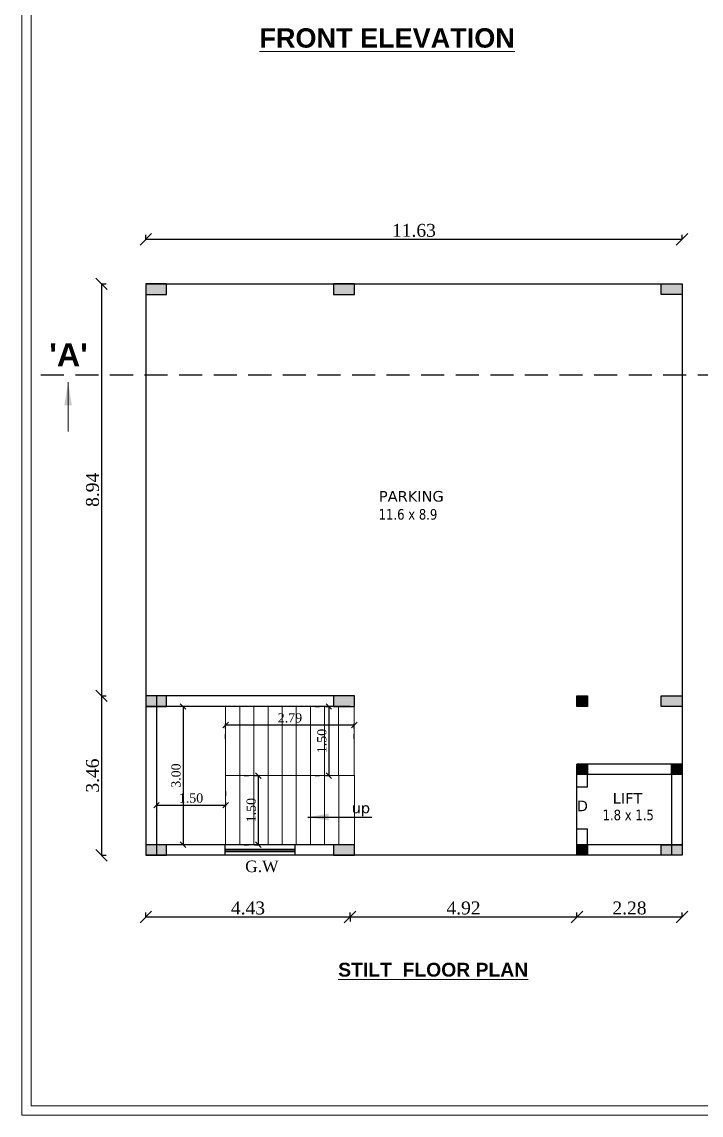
# Model space of a CAD drawing. Header units: metres. Extents: x 6014 to 6142, y -370 to -316.
# Drawn here: x 6014.47 to 6029.21, y -366.8 to -343.08 of the extents above; entities that cross this region are included whole.
import ezdxf

# ---------------------------------------------------------------- set-up
doc = ezdxf.new("R2010")
doc.units = ezdxf.units.M
doc.header["$MEASUREMENT"] = 0
doc.header["$PDMODE"] = 34
doc.linetypes.add('DOT2', pattern=[0.125, 0, -0.125])
doc.linetypes.add('HIDDEN', pattern=[0.375, 0.25, -0.125])
doc.layers.get('0').update_dxf_attribs({"lineweight": 18})
doc.layers.get('Defpoints').update_dxf_attribs({"lineweight": 18})
doc.styles.add('ROMANS', font='verdana.ttf', dxfattribs={"width": 0.8})
doc.styles.add('ROMANTIC', font='arialbd.ttf')
doc.styles.get("Standard").update_dxf_attribs({"font": 'arial.ttf'})
doc.styles.add('style1', font='times.ttf')
doc.styles.add('TIMES', font='times.ttf')
doc.dimstyles.new('main dim', dxfattribs={"dimtxt": 0.15, "dimasz": 0.12, "dimexe": 0.1, "dimexo": 0.1, "dimgap": 0.05, "dimtad": 1, "dimzin": 3, "dimdsep": 46, "dimtxsty": 'style1', "dimblk": 'OBLIQUE', "dimcen": 0.125, "dimclrd": 8, "dimclre": 8, "dimclrt": 7, "dimadec": 0, "dimazin": 0, "dimtfac": 0.8, "dimtix": 1, "dimtofl": 0, "dimtmove": 2, "dimatfit": 0, "dimfxl": 0, "dimtolj": 1, "dimtzin": 0, "dimarcsym": 0})
doc.dimstyles.get("Standard").update_dxf_attribs({"dimtxt": 7.328125, "dimasz": 3, "dimexe": 3, "dimexo": 6, "dimgap": 1, "dimtad": 1, "dimdec": 1, "dimzin": 11, "dimlunit": 4, "dimtxsty": 'Standard', "dimcen": 2.5, "dimdle": 3, "dimclrd": 4, "dimclre": 8, "dimclrt": 1, "dimadec": 0, "dimazin": 0, "dimtfac": 0.5, "dimtdec": 1, "dimtix": 1, "dimtmove": 0, "dimatfit": 3, "dimfxl": 0, "dimlwd": 15, "dimarcsym": 0})

# ---------------------------------------------------------------- blocks, each defined once
blk = doc.blocks.new('_Oblique')
at = {"color": 0, "linetype": 'ByBlock', "lineweight": -2}
blk.add_line((-0.5, -0.5), (0.5, 0.5), dxfattribs=at)
blk = doc.blocks.new('*D308')
at = {"color": 8, "linetype": 'DOT2', "lineweight": -2}
for p, q in [((6017.162, -347.802), (6017.162, -347.702)), ((6028.792, -347.802), (6028.792, -347.702))]:
    blk.add_line(p, q, dxfattribs=at)
at = {"color": 8, "lineweight": -2}
blk.add_line((6017.162, -347.802), (6028.792, -347.802), dxfattribs=at)
at = {"layer": 'Defpoints', "color": 0, "lineweight": -2}
for p in [(6017.162, -347.802), (6028.792, -347.802), (6028.792, -347.802)]:
    blk.add_point(p, dxfattribs=at)
at = {"color": 8, "lineweight": -2, "xscale": 0.25, "yscale": 0.25, "zscale": 0.25, "rotation": 180}
blk.add_blockref('_Oblique', (6017.162, -347.802), dxfattribs=at)
at = {"color": 8, "lineweight": -2, "xscale": 0.25, "yscale": 0.25, "zscale": 0.25}
blk.add_blockref('_Oblique', (6028.792, -347.802), dxfattribs=at)
at = {"color": 7, "insert": (6022.977, -347.61), "char_height": 0.28, "attachment_point": 5, "style": 'style1'}
blk.add_mtext('\\A1;11.63', dxfattribs=at)
blk = doc.blocks.new('*D309')
at = {"color": 8, "linetype": 'DOT2', "lineweight": -2}
for p, q in [((6016.2, -348.767), (6016.3, -348.767)), ((6016.2, -357.707), (6016.3, -357.707))]:
    blk.add_line(p, q, dxfattribs=at)
at = {"color": 8, "lineweight": -2}
blk.add_line((6016.2, -348.767), (6016.2, -357.707), dxfattribs=at)
at = {"layer": 'Defpoints', "color": 0, "lineweight": -2}
for p in [(6016.2, -348.767), (6016.2, -357.707), (6016.2, -357.707)]:
    blk.add_point(p, dxfattribs=at)
at = {"color": 8, "lineweight": -2, "xscale": 0.25, "yscale": 0.25, "zscale": 0.25}
for p, rotation in [((6016.2, -348.767), 90), ((6016.2, -357.707), 270)]:
    blk.add_blockref('_Oblique', p, dxfattribs=dict(at, rotation=rotation))
at = {"color": 7, "insert": (6016.007, -353.237), "char_height": 0.28, "attachment_point": 5, "rotation": 90, "style": 'style1'}
blk.add_mtext('\\A1;8.94', dxfattribs=at)
blk = doc.blocks.new('*D310')
at = {"color": 8, "linetype": 'DOT2', "lineweight": -2}
for p, q in [((6016.2, -357.707), (6016.3, -357.707)), ((6016.2, -361.167), (6016.3, -361.167))]:
    blk.add_line(p, q, dxfattribs=at)
at = {"color": 8, "lineweight": -2}
blk.add_line((6016.2, -357.707), (6016.2, -361.167), dxfattribs=at)
at = {"layer": 'Defpoints', "color": 0, "lineweight": -2}
for p in [(6016.2, -357.707), (6016.2, -361.167), (6016.2, -361.167)]:
    blk.add_point(p, dxfattribs=at)
at = {"color": 8, "lineweight": -2, "xscale": 0.25, "yscale": 0.25, "zscale": 0.25}
for p, rotation in [((6016.2, -357.707), 90), ((6016.2, -361.167), 270)]:
    blk.add_blockref('_Oblique', p, dxfattribs=dict(at, rotation=rotation))
at = {"color": 7, "insert": (6016.007, -359.437), "char_height": 0.28, "attachment_point": 5, "rotation": 90, "style": 'style1'}
blk.add_mtext('\\A1;3.46', dxfattribs=at)
blk = doc.blocks.new('*D313')
at = {"color": 8, "linetype": 'DOT2', "lineweight": -2}
for p, q in [((6017.162, -362.505), (6017.162, -362.405)), ((6021.592, -362.505), (6021.592, -362.405))]:
    blk.add_line(p, q, dxfattribs=at)
at = {"color": 8, "lineweight": -2}
blk.add_line((6017.162, -362.505), (6021.592, -362.505), dxfattribs=at)
at = {"layer": 'Defpoints', "color": 0, "lineweight": -2}
for p in [(6017.162, -362.505), (6021.592, -362.505), (6021.592, -362.505)]:
    blk.add_point(p, dxfattribs=at)
at = {"color": 8, "lineweight": -2, "xscale": 0.25, "yscale": 0.25, "zscale": 0.25, "rotation": 180}
blk.add_blockref('_Oblique', (6017.162, -362.505), dxfattribs=at)
at = {"color": 8, "lineweight": -2, "xscale": 0.25, "yscale": 0.25, "zscale": 0.25}
blk.add_blockref('_Oblique', (6021.592, -362.505), dxfattribs=at)
at = {"color": 7, "insert": (6019.377, -362.312), "char_height": 0.28, "attachment_point": 5, "style": 'style1'}
blk.add_mtext('\\A1;4.43', dxfattribs=at)
blk = doc.blocks.new('*D314')
at = {"color": 8, "linetype": 'DOT2', "lineweight": -2}
for p, q in [((6026.512, -362.505), (6026.512, -362.405)), ((6021.592, -362.505), (6021.592, -362.605))]:
    blk.add_line(p, q, dxfattribs=at)
at = {"color": 8, "lineweight": -2}
blk.add_line((6021.592, -362.505), (6026.512, -362.505), dxfattribs=at)
at = {"layer": 'Defpoints', "color": 0, "lineweight": -2}
for p in [(6021.592, -362.505), (6026.512, -362.505), (6026.512, -362.505)]:
    blk.add_point(p, dxfattribs=at)
at = {"color": 8, "lineweight": -2, "xscale": 0.25, "yscale": 0.25, "zscale": 0.25, "rotation": 180}
blk.add_blockref('_Oblique', (6021.592, -362.505), dxfattribs=at)
at = {"color": 8, "lineweight": -2, "xscale": 0.25, "yscale": 0.25, "zscale": 0.25}
blk.add_blockref('_Oblique', (6026.512, -362.505), dxfattribs=at)
at = {"color": 7, "insert": (6024.052, -362.312), "char_height": 0.28, "attachment_point": 5, "style": 'style1'}
blk.add_mtext('\\A1;4.92', dxfattribs=at)
blk = doc.blocks.new('*D315')
at = {"color": 8, "linetype": 'DOT2', "lineweight": -2}
for p, q in [((6026.512, -362.505), (6026.512, -362.405)), ((6028.792, -362.505), (6028.792, -362.405))]:
    blk.add_line(p, q, dxfattribs=at)
at = {"color": 8, "lineweight": -2}
blk.add_line((6026.512, -362.505), (6028.792, -362.505), dxfattribs=at)
at = {"layer": 'Defpoints', "color": 0, "lineweight": -2}
for p in [(6026.512, -362.505), (6028.792, -362.505), (6028.792, -362.505)]:
    blk.add_point(p, dxfattribs=at)
at = {"color": 8, "lineweight": -2, "xscale": 0.25, "yscale": 0.25, "zscale": 0.25, "rotation": 180}
blk.add_blockref('_Oblique', (6026.512, -362.505), dxfattribs=at)
at = {"color": 8, "lineweight": -2, "xscale": 0.25, "yscale": 0.25, "zscale": 0.25}
blk.add_blockref('_Oblique', (6028.792, -362.505), dxfattribs=at)
at = {"color": 7, "insert": (6027.652, -362.312), "char_height": 0.28, "attachment_point": 5, "style": 'style1'}
blk.add_mtext('\\A1;2.28', dxfattribs=at)
blk = doc.blocks.new('*D731')
at = {"color": 8, "linetype": 'DOT2', "lineweight": -2}
for p, q in [((6018.892, -358.638), (6018.892, -358.238)), ((6021.682, -358.638), (6021.682, -358.238))]:
    blk.add_line(p, q, dxfattribs=at)
at = {"color": 8, "lineweight": -2}
blk.add_line((6018.892, -358.338), (6021.682, -358.338), dxfattribs=at)
at = {"layer": 'Defpoints', "color": 0, "linetype": 'Continuous', "lineweight": -2}
for p in [(6021.682, -358.338), (6018.892, -358.738), (6021.682, -358.738)]:
    blk.add_point(p, dxfattribs=at)
at = {"color": 8, "linetype": 'Continuous', "lineweight": -2, "xscale": 0.12, "yscale": 0.12, "zscale": 0.12, "rotation": 180}
blk.add_blockref('_Oblique', (6018.892, -358.338), dxfattribs=at)
at = {"color": 8, "linetype": 'Continuous', "lineweight": -2, "xscale": 0.12, "yscale": 0.12, "zscale": 0.12}
blk.add_blockref('_Oblique', (6021.682, -358.338), dxfattribs=at)
at = {"color": 7, "linetype": 'Continuous', "insert": (6020.287, -358.186), "char_height": 0.2, "attachment_point": 5, "style": 'style1'}
blk.add_mtext('\\A1;2.79', dxfattribs=at)
blk = doc.blocks.new('*D732')
at = {"color": 8, "linetype": 'DOT2', "lineweight": -2}
for p, q in [((6020.832, -357.937), (6021.232, -357.937)), ((6020.832, -359.437), (6021.232, -359.437))]:
    blk.add_line(p, q, dxfattribs=at)
at = {"color": 8, "lineweight": -2}
blk.add_line((6021.132, -357.937), (6021.132, -359.437), dxfattribs=at)
at = {"layer": 'Defpoints', "color": 0, "linetype": 'Continuous', "lineweight": -2}
for p in [(6020.732, -357.937), (6020.732, -359.437), (6021.132, -359.437)]:
    blk.add_point(p, dxfattribs=at)
at = {"color": 8, "linetype": 'Continuous', "lineweight": -2, "xscale": 0.12, "yscale": 0.12, "zscale": 0.12}
for p, rotation in [((6021.132, -357.937), 90), ((6021.132, -359.437), 270)]:
    blk.add_blockref('_Oblique', p, dxfattribs=dict(at, rotation=rotation))
at = {"color": 7, "linetype": 'Continuous', "insert": (6020.98, -358.687), "char_height": 0.2, "attachment_point": 5, "rotation": 90, "style": 'style1'}
blk.add_mtext('\\A1;1.50', dxfattribs=at)
blk = doc.blocks.new('*D733')
at = {"color": 8, "linetype": 'DOT2', "lineweight": -2}
for p, q in [((6019.296, -359.437), (6019.7, -359.437)), ((6019.296, -360.937), (6019.7, -360.937))]:
    blk.add_line(p, q, dxfattribs=at)
at = {"color": 8, "lineweight": -2}
blk.add_line((6019.6, -359.437), (6019.6, -360.937), dxfattribs=at)
at = {"layer": 'Defpoints', "color": 0, "linetype": 'Continuous', "lineweight": -2}
for p in [(6019.196, -359.437), (6019.196, -360.937), (6019.6, -360.937)]:
    blk.add_point(p, dxfattribs=at)
at = {"color": 8, "linetype": 'Continuous', "lineweight": -2, "xscale": 0.12, "yscale": 0.12, "zscale": 0.12}
for p, rotation in [((6019.6, -359.437), 90), ((6019.6, -360.937), 270)]:
    blk.add_blockref('_Oblique', p, dxfattribs=dict(at, rotation=rotation))
at = {"color": 7, "linetype": 'Continuous', "insert": (6019.448, -360.187), "char_height": 0.2, "attachment_point": 5, "rotation": 90, "style": 'style1'}
blk.add_mtext('\\A1;1.50', dxfattribs=at)
blk = doc.blocks.new('*D734')
at = {"color": 8, "linetype": 'DOT2', "lineweight": -2}
for p, q in [((6018.469, -357.937), (6017.869, -357.937)), ((6018.469, -360.937), (6017.869, -360.937))]:
    blk.add_line(p, q, dxfattribs=at)
at = {"color": 8, "lineweight": -2}
blk.add_line((6017.969, -357.937), (6017.969, -360.937), dxfattribs=at)
at = {"layer": 'Defpoints', "color": 0, "linetype": 'Continuous', "lineweight": -2}
for p in [(6018.569, -357.937), (6017.969, -360.937), (6018.569, -360.937)]:
    blk.add_point(p, dxfattribs=at)
at = {"color": 8, "linetype": 'Continuous', "lineweight": -2, "xscale": 0.12, "yscale": 0.12, "zscale": 0.12}
for p, rotation in [((6017.969, -357.937), 90), ((6017.969, -360.937), 270)]:
    blk.add_blockref('_Oblique', p, dxfattribs=dict(at, rotation=rotation))
at = {"color": 7, "linetype": 'Continuous', "insert": (6017.817, -359.437), "char_height": 0.2, "attachment_point": 5, "rotation": 90, "style": 'style1'}
blk.add_mtext('\\A1;3.00', dxfattribs=at)
blk = doc.blocks.new('*D735')
at = {"color": 8, "linetype": 'DOT2', "lineweight": -2}
for p, q in [((6017.392, -359.779), (6017.392, -360.178)), ((6018.892, -359.779), (6018.892, -360.178))]:
    blk.add_line(p, q, dxfattribs=at)
at = {"color": 8, "lineweight": -2}
blk.add_line((6017.392, -360.078), (6018.892, -360.078), dxfattribs=at)
at = {"layer": 'Defpoints', "color": 0, "linetype": 'Continuous', "lineweight": -2}
for p in [(6017.392, -359.679), (6018.892, -359.679), (6018.892, -360.078)]:
    blk.add_point(p, dxfattribs=at)
at = {"color": 8, "linetype": 'Continuous', "lineweight": -2, "xscale": 0.12, "yscale": 0.12, "zscale": 0.12, "rotation": 180}
blk.add_blockref('_Oblique', (6017.392, -360.078), dxfattribs=at)
at = {"color": 8, "linetype": 'Continuous', "lineweight": -2, "xscale": 0.12, "yscale": 0.12, "zscale": 0.12}
blk.add_blockref('_Oblique', (6018.892, -360.078), dxfattribs=at)
at = {"color": 7, "linetype": 'Continuous', "insert": (6018.142, -359.926), "char_height": 0.2, "attachment_point": 5, "style": 'style1'}
blk.add_mtext('\\A1;1.50', dxfattribs=at)

msp = doc.modelspace()

# ---------------------------------------------------------------- hatches: boundary and pattern name
at = {"lineweight": -2}
h = msp.add_hatch(color=256, dxfattribs=at)
h.dxf.hatch_style = 1
h.paths.add_polyline_path([(6017.162, -348.767), (6017.162, -348.997), (6017.612, -348.997), (6017.612, -348.767)])
h = msp.add_hatch(color=256, dxfattribs=at)
h.dxf.hatch_style = 1
h.paths.add_polyline_path([(6021.235, -348.767), (6021.235, -348.997), (6021.685, -348.997), (6021.685, -348.767)])
h = msp.add_hatch(color=256, dxfattribs=at)
h.dxf.hatch_style = 1
h.paths.add_polyline_path([(6028.342, -348.767), (6028.342, -348.997), (6028.792, -348.997), (6028.792, -348.767)])
h = msp.add_hatch(color=256, dxfattribs=at)
h.dxf.hatch_style = 1
h.paths.add_polyline_path([(6017.162, -357.707), (6017.162, -357.937), (6017.612, -357.937), (6017.612, -357.707)])
h = msp.add_hatch(color=256, dxfattribs=at)
h.dxf.hatch_style = 1
h.paths.add_polyline_path([(6021.235, -357.707), (6021.235, -357.937), (6021.685, -357.937), (6021.685, -357.707)])
h = msp.add_hatch(color=256, dxfattribs=at)
h.dxf.hatch_style = 1
h.paths.add_polyline_path([(6026.742, -357.707), (6026.512, -357.707), (6026.512, -357.937), (6026.742, -357.937)])
h = msp.add_hatch(color=256, dxfattribs=at)
h.dxf.hatch_style = 1
h.paths.add_polyline_path([(6028.342, -357.707), (6028.342, -357.937), (6028.792, -357.937), (6028.792, -357.707)])
h = msp.add_hatch(color=256, dxfattribs=at)
h.dxf.hatch_style = 1
h.paths.add_polyline_path([(6026.742, -359.187), (6026.512, -359.187), (6026.512, -359.417), (6026.742, -359.417)])
h = msp.add_hatch(color=256, dxfattribs=at)
h.dxf.hatch_style = 1
h.paths.add_polyline_path([(6028.792, -359.187), (6028.562, -359.187), (6028.562, -359.417), (6028.792, -359.417)])
h = msp.add_hatch(color=256, dxfattribs=at)
h.dxf.hatch_style = 1
h.paths.add_polyline_path([(6017.162, -360.937), (6017.162, -361.167), (6017.612, -361.167), (6017.612, -360.937)])
h = msp.add_hatch(color=256, dxfattribs=at)
h.dxf.hatch_style = 1
h.paths.add_polyline_path([(6021.235, -360.937), (6021.235, -361.167), (6021.685, -361.167), (6021.685, -360.937)])
h = msp.add_hatch(color=256, dxfattribs=at)
h.dxf.hatch_style = 1
h.paths.add_polyline_path([(6026.742, -360.937), (6026.512, -360.937), (6026.512, -361.167), (6026.742, -361.167)])
h = msp.add_hatch(color=256, dxfattribs=at)
h.dxf.hatch_style = 1
h.paths.add_polyline_path([(6028.342, -360.937), (6028.342, -361.167), (6028.792, -361.167), (6028.792, -360.937)])

# ---------------------------------------------------------------- linework, layer by layer
for p, q in [((6014.473, -315.561), (6014.473, -366.804)), ((6014.673, -315.761), (6014.673, -366.604)), ((6014.673, -366.604), (6095.703, -366.604)), ((6014.473, -366.804), (6095.903, -366.804))]:
    msp.add_line(p, q)
for p, q in [((6017.162, -348.767), (6017.162, -361.167)), ((6017.162, -348.767), (6028.792, -348.767)), ((6028.792, -348.767), (6028.792, -361.167)), ((6021.592, -357.707), (6017.162, -357.707)), ((6021.592, -357.937), (6017.162, -357.937)), ((6017.392, -357.707), (6017.392, -361.167)), ((6026.512, -357.937), (6026.512, -357.707)), ((6026.742, -357.937), (6026.512, -357.937)), ((6026.742, -357.937), (6026.742, -357.707)), ((6026.512, -361.167), (6026.512, -359.187)), ((6028.792, -359.187), (6026.512, -359.187)), ((6026.742, -359.681), (6026.742, -359.187)), ((6028.562, -359.187), (6028.562, -361.167)), ((6028.792, -359.417), (6026.512, -359.417)), ((6026.512, -359.681), (6026.742, -359.681)), ((6026.512, -360.591), (6026.742, -360.591)), ((6026.742, -361.167), (6026.742, -360.591)), ((6021.592, -360.937), (6017.162, -360.937)), ((6018.872, -360.937), (6018.872, -361.167)), ((6020.392, -360.937), (6020.392, -361.167)), ((6028.792, -360.937), (6026.512, -360.937)), ((6028.792, -361.167), (6017.162, -361.167)), ((6020.392, -361.042), (6018.872, -361.042)), ((6020.392, -361.081), (6018.872, -361.081))]:
    msp.add_line(p, q, dxfattribs=at)
at = {"color": 253, "linetype": 'HIDDEN', "lineweight": -2, "ltscale": 2}
msp.add_line((6014.884, -350.743), (6059.002, -350.743), dxfattribs=at)
at = {"linetype": 'Continuous'}
for p, q in [((6018.892, -359.036), (6018.892, -357.937)), ((6019.198, -359.437), (6019.198, -357.937)), ((6019.505, -359.437), (6019.505, -357.937)), ((6019.812, -359.437), (6019.812, -357.937)), ((6020.118, -359.437), (6020.118, -357.937)), ((6020.425, -359.437), (6020.425, -357.937)), ((6020.732, -359.437), (6020.732, -357.937)), ((6021.038, -359.437), (6021.038, -357.937)), ((6021.338, -359.437), (6021.338, -357.937)), ((6018.892, -359.437), (6018.892, -360.937)), ((6019.198, -359.437), (6019.198, -360.937)), ((6019.505, -359.437), (6019.505, -360.937)), ((6019.812, -359.437), (6019.812, -360.937)), ((6020.118, -359.437), (6020.118, -360.937)), ((6020.425, -359.437), (6020.425, -360.937)), ((6020.732, -359.437), (6020.732, -360.937)), ((6021.038, -359.437), (6021.038, -360.937)), ((6021.345, -359.437), (6021.345, -360.937))]:
    msp.add_line(p, q, dxfattribs=at)
at = {"lineweight": -2}
for points in [[(6017.612, -348.767), (6017.162, -348.767), (6017.162, -348.997), (6017.612, -348.997)], [(6021.685, -348.767), (6021.235, -348.767), (6021.235, -348.997), (6021.685, -348.997)], [(6028.342, -348.767), (6028.792, -348.767), (6028.792, -348.997), (6028.342, -348.997)], [(6017.612, -357.707), (6017.162, -357.707), (6017.162, -357.937), (6017.612, -357.937)], [(6021.685, -357.707), (6021.235, -357.707), (6021.235, -357.937), (6021.685, -357.937)], [(6026.512, -357.707), (6026.742, -357.707), (6026.742, -357.937), (6026.512, -357.937)], [(6028.342, -357.707), (6028.792, -357.707), (6028.792, -357.937), (6028.342, -357.937)], [(6026.512, -359.187), (6026.742, -359.187), (6026.742, -359.417), (6026.512, -359.417)], [(6028.562, -359.187), (6028.792, -359.187), (6028.792, -359.417), (6028.562, -359.417)], [(6017.612, -360.937), (6017.162, -360.937), (6017.162, -361.167), (6017.612, -361.167)], [(6021.685, -360.937), (6021.235, -360.937), (6021.235, -361.167), (6021.685, -361.167)], [(6026.512, -360.937), (6026.742, -360.937), (6026.742, -361.167), (6026.512, -361.167)], [(6028.342, -360.937), (6028.792, -360.937), (6028.792, -361.167), (6028.342, -361.167)]]:
    msp.add_lwpolyline(points, close=True, dxfattribs=at)
at = {"linetype": 'Continuous'}
for points in [[(6017.392, -357.937), (6018.892, -357.937), (6018.892, -359.368), (6018.892, -359.368), (6018.892, -360.937), (6017.392, -360.937)], [(6021.682, -357.937), (6021.682, -359.437), (6018.892, -359.437), (6018.892, -357.937)], [(6018.892, -359.437), (6018.892, -360.937), (6021.685, -360.937), (6021.685, -359.437)]]:
    msp.add_lwpolyline(points, close=True, dxfattribs=at)
at = {"lineweight": -2}
for points in [[(6018.872, -361.042), (6020.392, -361.042)], [(6018.872, -361.081), (6020.392, -361.081)]]:
    msp.add_lwpolyline(points, dxfattribs=at)

# ---------------------------------------------------------------- texts
at = {"color": 7, "style": 'ROMANTIC'}
msp.add_text('%%UFRONT ELEVATION', height=0.42, dxfattribs=at).set_placement((6019.625, -343.643))
at = {"color": 0, "linetype": 'Continuous', "style": 'ROMANTIC'}
msp.add_text("'A'", height=0.5, dxfattribs=at).set_placement((6015.067, -350.557))
at = {"style": 'ROMANS'}
for s, p in [('PARKING', (6022.217, -353.493)), ('LIFT', (6027.288, -360.045)), ('D', (6026.508, -360.21)), ('up', (6021.625, -360.254))]:
    msp.add_text(s, height=0.23, dxfattribs=at).set_placement(p)
at = {"color": 0}
for s, height, style, p in [('G.W', 0.25, 'TIMES', (6019.317, -361.531)), ('%%USTILT  FLOOR PLAN', 0.3, 'ROMANTIC', (6021.334, -363.799))]:
    msp.add_text(s, height=height, dxfattribs=dict(at, style=style)).set_placement(p)
at = {"char_height": 0.23, "width": 4.16699, "attachment_point": 1, "style": 'ROMANS'}
for s, insert in [('\\A1;11.6 x 8.9', (6022.211, -353.654)), ('\\A1;1.8 x 1.5', (6027.067, -360.177))]:
    msp.add_mtext(s, dxfattribs=dict(at, insert=insert))

# ---------------------------------------------------------------- dimensions: what is measured, and where the dimension line sits
for p1, p2, picture, middle in [((6017.162, -347.802), (6028.792, -347.802), '*D308', (6022.977, -347.61)), ((6016.2, -348.767), (6016.2, -357.707), '*D309', (6016.007, -353.237)), ((6016.2, -357.707), (6016.2, -361.167), '*D310', (6016.007, -359.437)), ((6017.162, -362.505), (6021.592, -362.505), '*D313', (6019.377, -362.312)), ((6021.592, -362.505), (6026.512, -362.505), '*D314', (6024.052, -362.312)), ((6026.512, -362.505), (6028.792, -362.505), '*D315', (6027.652, -362.312))]:
    dim = msp.add_aligned_dim(p1=p1, p2=p2, distance=0, dimstyle='main dim', override={"dimtxt": 0.28, "dimasz": 0.25, "dimpost": '\\X'})
    dim.commit()
    dim.dimension.update_dxf_attribs({"geometry": picture, "text_midpoint": middle})
at = {"color": 1, "linetype": 'Continuous'}
dim = msp.add_linear_dim(base=(6017.969, -360.937), p1=(6018.569, -357.937), p2=(6018.569, -360.937), angle=270, dimstyle='main dim', override={"dimtxt": 0.2, "dimpost": '\\X'}, dxfattribs=at)
dim.commit()
dim.dimension.update_dxf_attribs({"geometry": '*D734', "text_midpoint": (6017.817, -359.437)})
at = {"color": 2, "linetype": 'Continuous'}
for base, p1, p2, picture, middle in [((6021.132, -359.437), (6020.732, -357.937), (6020.732, -359.437), '*D732', (6020.98, -358.687)), ((6019.6, -360.937), (6019.196, -359.437), (6019.196, -360.937), '*D733', (6019.448, -360.187))]:
    dim = msp.add_linear_dim(base=base, p1=p1, p2=p2, angle=270, dimstyle='main dim', override={"dimtxt": 0.2, "dimpost": '\\X'}, dxfattribs=at)
    dim.commit()
    dim.dimension.update_dxf_attribs({"geometry": picture, "text_midpoint": middle})
at = {"color": 1, "linetype": 'Continuous'}
dim = msp.add_linear_dim(base=(6021.682, -358.338), p1=(6018.892, -358.738), p2=(6021.682, -358.738), dimstyle='main dim', override={"dimtxt": 0.2, "dimpost": '\\X'}, dxfattribs=at)
dim.commit()
dim.dimension.update_dxf_attribs({"geometry": '*D731', "text_midpoint": (6020.287, -358.186)})
at = {"color": 2, "linetype": 'Continuous'}
dim = msp.add_linear_dim(base=(6018.892, -360.078), p1=(6017.392, -359.679), p2=(6018.892, -359.679), dimstyle='main dim', override={"dimtxt": 0.2, "dimpost": '\\X'}, dxfattribs=at)
dim.commit()
dim.dimension.update_dxf_attribs({"geometry": '*D735', "text_midpoint": (6018.142, -359.926)})

# ---------------------------------------------------------------- leaders
msp.add_leader([(6015.476, -350.902), (6015.476, -351.975)], dimstyle='Standard', override={"dimasz": 0.5, "dimgap": 0.09, "dimtad": 0})
at = {"lineweight": -2}
msp.add_leader([(6020.679, -360.337), (6022.063, -360.337)], dimstyle='main dim', override={"dimasz": 0.45, "dimgap": 0.05, "dimtad": 0}, dxfattribs=at)

doc.saveas('drawing.dxf')
